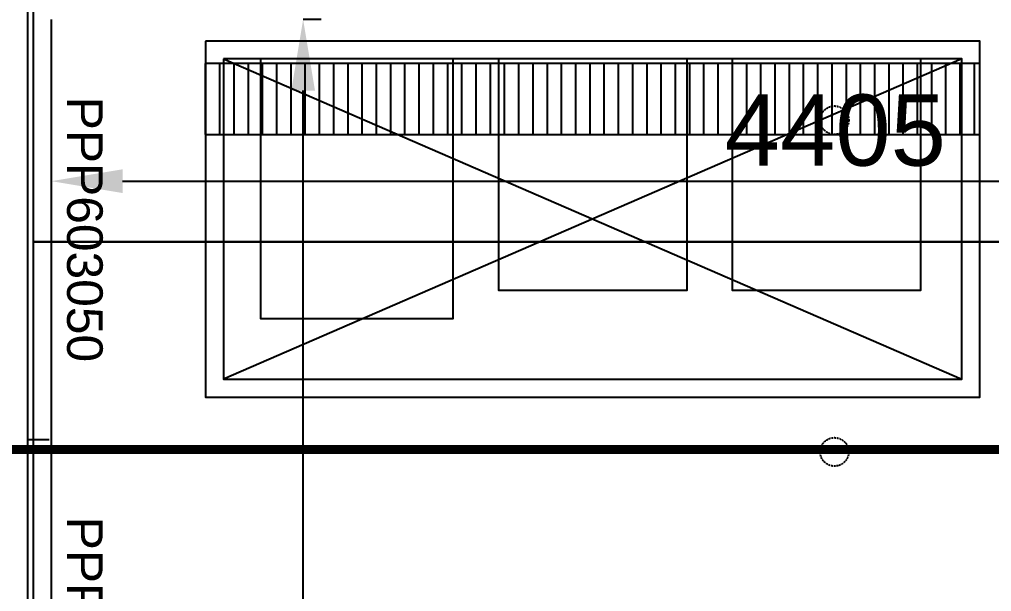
# Model space of a CAD drawing. Header units: millimetres. Extents: x 1478096 to 1808313, y 619971 to 762366.
# Drawn here: x 1535322 to 1538053, y 710431 to 712038 of the extents above; entities that cross this region are included whole.
import ezdxf

# ---------------------------------------------------------------- set-up
doc = ezdxf.new("R2010")
doc.units = ezdxf.units.MM
doc.header["$LTSCALE"] = 10
doc.linetypes.add('CENTERX2', pattern=[4, 2.5, -0.5, 0.5, -0.5])
doc.linetypes.add('DASHED', pattern=[0.75, 0.5, -0.25])
for name, color, linetype in [('COSTAN-CAM-COTAS', 7, 'Continuous'), ('COSTAN-CAM-EJES', 251, 'CENTERX2'), ('COSTAN-CAM-LAT NUM', 6, 'Continuous'), ('COSTAN-CAM-LATERALES', 5, 'Continuous'), ('COSTAN-CAM-TECHOS', 1, 'DASHED'), ('COSTAN-CAM-TECHOS-60', 1, 'Continuous'), ('RE-PLANTABASE(XREF)$0$RE-PLANTABASE(XREF)$1$ARQ-REJILLAS', 6, 'Continuous'), ('RE-PLANTABASE(XREF)$0$RE-PLANTABASE(XREF)$1$EQUIP-TRASTIENDAS', 6, 'Continuous')]:
    doc.layers.add(name, color=color, linetype=linetype)
doc.styles.add('costan', font='arial.ttf')
doc.dimstyles.new('COSTAN-MM-100', dxfattribs={"dimtxt": 200, "dimasz": 200, "dimexe": 0, "dimexo": 0, "dimgap": 40, "dimtad": 1, "dimdec": 0, "dimzin": 0, "dimdsep": 46, "dimtxsty": 'costan', "dimblk1": 'ARCHTICK', "dimblk2": 'ARCHTICK', "dimcen": 0, "dimclrd": 256, "dimclre": 256, "dimclrt": 256, "dimadec": 0, "dimazin": 0, "dimtfac": 1, "dimtdec": 0, "dimtofl": 0, "dimtmove": 0, "dimatfit": 3, "dimfxl": 0, "dimtolj": 1, "dimtzin": 0, "dimarcsym": 0})

# ---------------------------------------------------------------- blocks, each defined once
blk = doc.blocks.new('*D158')
at = {"layer": 'COSTAN-CAM-COTAS', "lineweight": -2, "transparency": 16777216}
for p, q in [((1539817, 711621.4), (1539817, 711583.7)), ((1535412, 711495.5), (1535412, 711583.7)), ((1535612, 711583.7), (1539617, 711583.7))]:
    blk.add_line(p, q, dxfattribs=at)
at = {"layer": 'COSTAN-CAM-COTAS', "transparency": 16777216}
for points in [[(1535612, 711617), (1535612, 711550.3), (1535412, 711583.7)], [(1539617, 711617), (1539617, 711550.3), (1539817, 711583.7)]]:
    blk.add_solid(points, dxfattribs=at)
at = {"layer": 'Defpoints', "color": 0, "transparency": 16777216}
for p in [(1539817, 711621.4, 112421.9), (1539817, 711583.7), (1535412, 711495.5, 112421.9)]:
    blk.add_point(p, dxfattribs=at)
at = {"layer": 'COSTAN-CAM-COTAS', "transparency": 16777216, "insert": (1537614.5, 711725.8), "char_height": 200, "attachment_point": 5, "style": 'costan'}
blk.add_mtext('\\A1;4405', dxfattribs=at)
blk = doc.blocks.new('_ARCHTICK')
at = {"color": 0, "linetype": 'ByBlock', "const_width": 0.15}
blk.add_lwpolyline([(-0.5, -0.5), (0.5, 0.5)], dxfattribs=at)
blk = doc.blocks.new('*D192')
at = {"layer": 'COSTAN-CAM-COTAS', "lineweight": -2, "transparency": 16777216}
for p, q in [((1536169.9, 712038.1), (1536119.2, 712038.1)), ((1536119.2, 702238.1), (1536119.2, 711838.1)), ((1536169.9, 702038.1), (1536119.2, 702038.1))]:
    blk.add_line(p, q, dxfattribs=at)
at = {"layer": 'COSTAN-CAM-COTAS', "transparency": 16777216}
for points in [[(1536085.9, 711838.1), (1536152.6, 711838.1), (1536119.2, 712038.1)], [(1536085.9, 702238.1), (1536152.6, 702238.1), (1536119.2, 702038.1)]]:
    blk.add_solid(points, dxfattribs=at)
at = {"layer": 'Defpoints', "color": 0, "transparency": 16777216}
for p in [(1536119.2, 712038.1), (1536169.9, 712038.1, 112421.9), (1536169.9, 702038.1, 112421.9)]:
    blk.add_point(p, dxfattribs=at)
at = {"layer": 'COSTAN-CAM-COTAS', "transparency": 16777216, "insert": (1535977.1, 707038.1), "char_height": 200, "attachment_point": 5, "rotation": 90, "style": 'costan'}
blk.add_mtext('\\A1;10000', dxfattribs=at)
blk = doc.blocks.new('COSTAN-CAM-PANEL-TECHO')
blk.add_lwpolyline([(0, 0), (1, 0), (1, 1), (0, 1)], close=True)

msp = doc.modelspace()

# ---------------------------------------------------------------- hatches: boundary and pattern name
at = {"layer": 'RE-PLANTABASE(XREF)$0$RE-PLANTABASE(XREF)$1$ARQ-REJILLAS'}
h = msp.add_hatch(dxfattribs=at)
h.set_pattern_fill('_USER', color=256, scale=40, angle=990, style=0, pattern_type=0)
h.set_pattern_definition([(270, (1535845.37, 711914.607), (-40, -8e-14), [])])
h.paths.add_polyline_path([(1535845.37, 711914.607), (1535845.37, 711714.607), (1538020.101, 711714.607), (1538020.101, 711914.607)])

# ---------------------------------------------------------------- linework, layer by layer
at = {"layer": 'COSTAN-CAM-EJES', "const_width": 25}
msp.add_lwpolyline([(1478108.728, 710829.642), (1676824.92, 710829.642)], dxfattribs=at)
at = {"layer": 'COSTAN-CAM-LATERALES'}
for p, q in [((1535345.35, 703136.72), (1535345.353, 715212.853)), ((1535412.034, 703136.72), (1535412.037, 712038.089)), ((1535345.352, 710858.089), (1535405.352, 710858.089))]:
    msp.add_line(p, q, dxfattribs=at)
at = {"layer": 'COSTAN-CAM-TECHOS'}
for centre in [(1537612.031, 711754.962), (1537612.031, 710823.088)]:
    msp.add_circle(centre, 40, dxfattribs=at)
at = {"layer": 'RE-PLANTABASE(XREF)$0$RE-PLANTABASE(XREF)$1$ARQ-REJILLAS'}
msp.add_lwpolyline([(1535845.37, 711914.607), (1535845.37, 711714.607), (1538020.101, 711714.607), (1538020.101, 711914.607)], close=True, dxfattribs=at)
at = {"layer": 'RE-PLANTABASE(XREF)$0$RE-PLANTABASE(XREF)$1$EQUIP-TRASTIENDAS'}
for p, q in [((1537970.101, 711927.038), (1535895.37, 711027.038)), ((1535895.37, 711927.038), (1537970.101, 711027.038))]:
    msp.add_line(p, q, dxfattribs=at)
for points in [[(1535845.37, 711977.038), (1535845.37, 710977.038), (1538020.101, 710977.038), (1538020.101, 711977.038)], [(1535895.37, 711927.038), (1535895.37, 711027.038), (1537970.101, 711027.038), (1537970.101, 711927.038)], [(1535999.82, 711927.038), (1535999.82, 711198.038), (1536540.82, 711198.038), (1536540.82, 711927.038)], [(1536667.735, 711927.038), (1536667.735, 711277.038), (1537197.735, 711277.038), (1537197.735, 711927.038)], [(1537324.651, 711927.038), (1537324.651, 711277.038), (1537854.651, 711277.038), (1537854.651, 711927.038)]]:
    msp.add_lwpolyline(points, close=True, dxfattribs=at)

# ---------------------------------------------------------------- block references
at = {"layer": 'COSTAN-CAM-TECHOS-60', "yscale": 4500, "rotation": 270}
for p, xscale in [((1535362.031, 711413.088), -683.7469145931536), ((1535362.031, 710233.088), -1180)]:
    msp.add_blockref('COSTAN-CAM-PANEL-TECHO', p, dxfattribs=dict(at, xscale=xscale))

# ---------------------------------------------------------------- texts
at = {"layer": 'COSTAN-CAM-LAT NUM', "char_height": 100, "attachment_point": 5, "rotation": 269.999971, "style": 'costan'}
for insert in [(1535505.352, 711448.089), (1535505.352, 710268.089)]:
    msp.add_mtext('PPP603050', dxfattribs=dict(at, insert=insert))

# ---------------------------------------------------------------- dimensions: what is measured, and where the dimension line sits
at = {"layer": 'COSTAN-CAM-COTAS'}
dim = msp.add_linear_dim(base=(1536119.224, 712038.088), p1=(1536169.876, 702038.088, 112421.869), p2=(1536169.88, 712038.088, 112421.869), angle=90, dimstyle='COSTAN-MM-100', dxfattribs=at)
dim.commit()
dim.dimension.update_dxf_attribs({"geometry": '*D192', "text_midpoint": (1535977.109, 707038.088)})
dim = msp.add_linear_dim(base=(1539817.03, 711583.655), p1=(1535412.038, 711495.467, 112421.869), p2=(1539817.03, 711621.449, 112421.869), dimstyle='COSTAN-MM-100', dxfattribs=at)
dim.commit()
dim.dimension.update_dxf_attribs({"geometry": '*D158', "text_midpoint": (1537614.534, 711725.769)})

doc.saveas('drawing.dxf')
